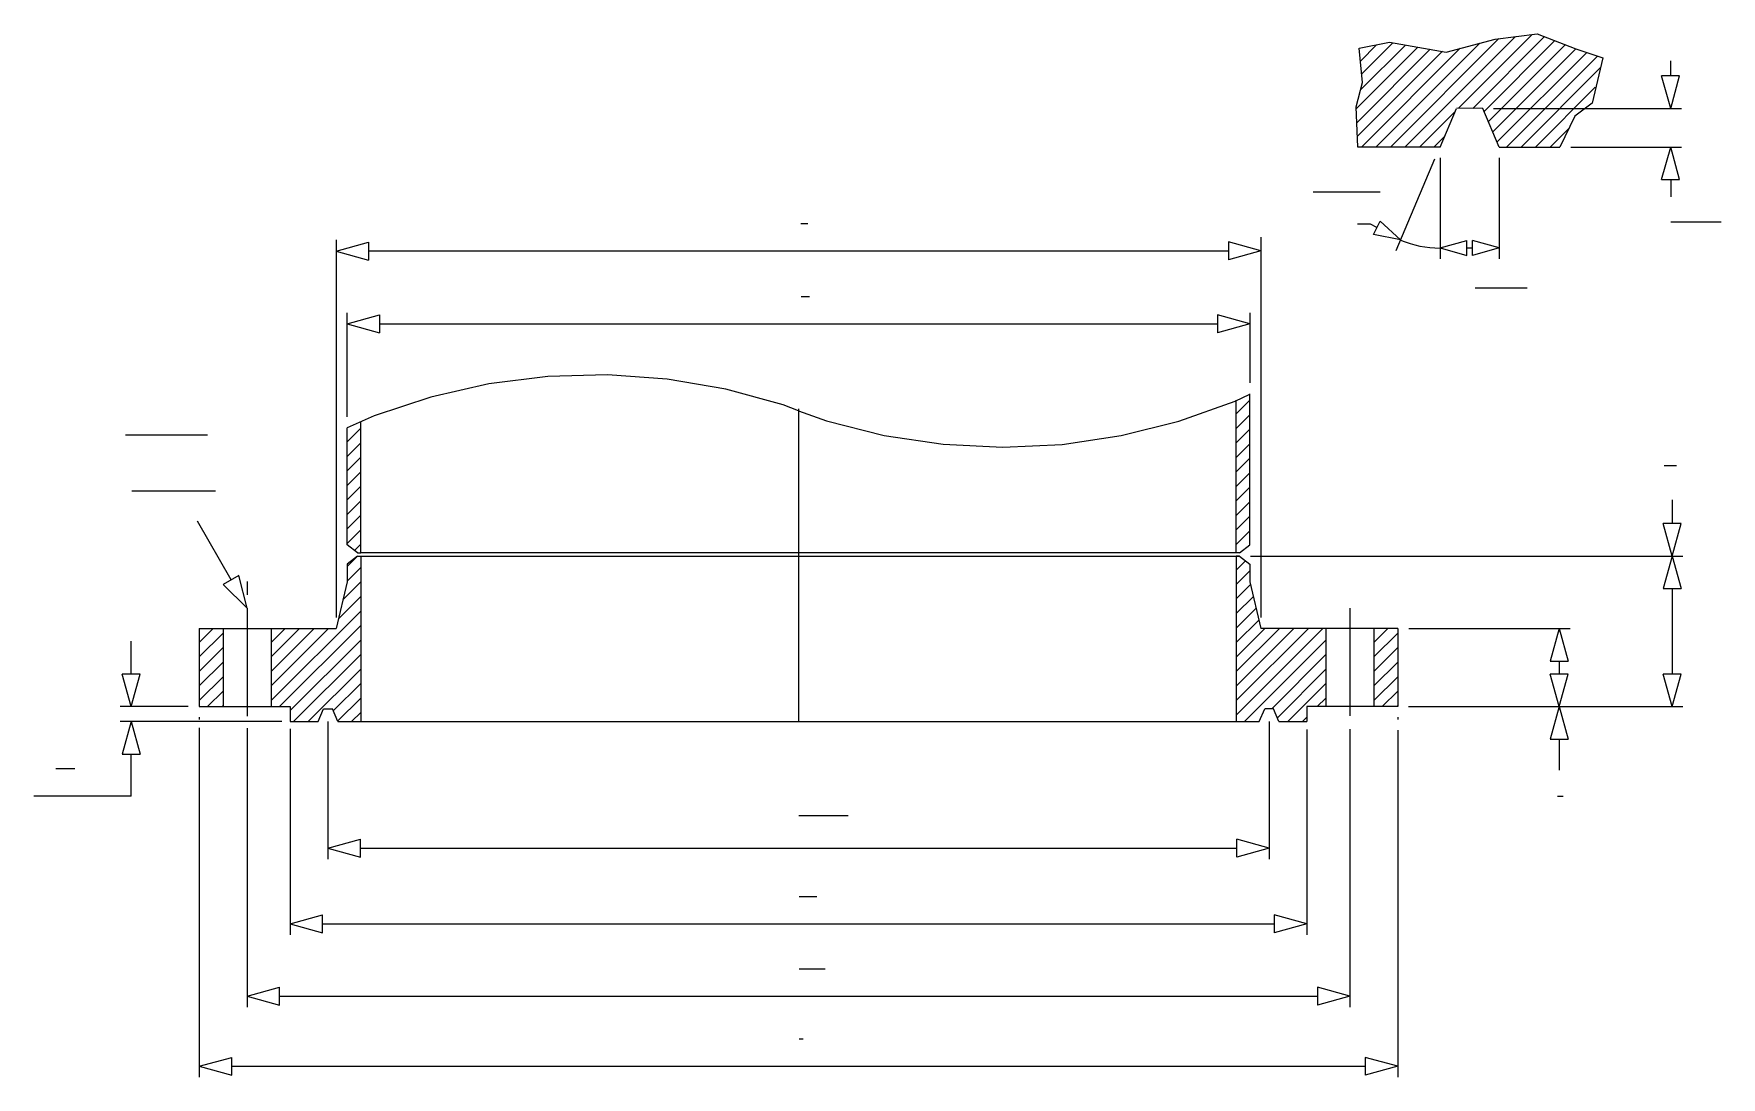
# Model space of a CAD drawing. Extents: x 335 to 1569, y 280 to 1044.
import ezdxf

# ---------------------------------------------------------------- set-up
doc = ezdxf.new("R2010")
doc.units = 0
doc.header["$MEASUREMENT"] = 0
doc.layers.get('0').update_dxf_attribs({"linetype": 'CONTINUOUS'})
doc.layers.add('-1', color=7, linetype='CONTINUOUS')
doc.layers.add('1', color=7, linetype='CONTINUOUS')

msp = doc.modelspace()

# ---------------------------------------------------------------- linework, layer by layer
at = {"layer": '-1', "color": 7, "linetype": 'Continuous'}
for p, q in [((1303.9, 1032.9), (1326, 1037.3)), ((1326, 1037.3), (1367.6, 1030.2)), ((1367.6, 1030.2), (1403.4, 1039.6)), ((1403.4, 1039.6), (1434, 1043.6)), ((1434, 1043.6), (1462.3, 1032.6)), ((1306.3, 1007.8), (1303.9, 1032.9)), ((1462.3, 1032.6), (1482, 1025.9)), ((1482, 1025.9), (1474.1, 992.9)), ((1301.6, 990.1), (1306.3, 1007.8)), ((1302.9, 960.7), (1301.6, 990.1)), ((1363, 960.7), (1375, 989)), ((1394.2, 989), (1375.2, 989.2)), ((1406.2, 960.7), (1394.2, 989)), ((1474.1, 992.9), (1461.5, 983.4)), ((1461.5, 983.4), (1450.7, 960.7)), ((1363, 960.7), (1302.9, 960.7)), ((1406.2, 960.7), (1450.7, 960.7)), ((571.7, 661.6), (564.1, 655.7)), ((564.1, 655.7), (564.1, 642.8)), ((571.7, 661.6), (574.1, 661.6)), ((571.7, 661.6), (574.1, 661.6)), ((574.1, 661.6), (574.1, 540.6)), ((564.1, 642.8), (556.1, 608.6)), ((456.1, 608.6), (556.1, 608.6)), ((473.6, 608.6), (473.6, 551.5)), ((508.6, 608.6), (508.6, 551.5)), ((1332.1, 608.6), (1232.1, 608.6)), ((1279.6, 608.6), (1279.6, 551.5)), ((1314.6, 608.6), (1314.6, 551.5)), ((456.1, 551.5), (522.6, 551.5)), ((543, 540.6), (547, 550)), ((547, 550), (553.4, 550)), ((557.4, 540.6), (553.4, 550)), ((1230.9, 540.6), (1234.9, 550)), ((1241.3, 550), (1234.9, 550)), ((1245.3, 540.6), (1241.3, 550)), ((1332.1, 551.5), (1265.6, 551.5)), ((522.6, 540.6), (543, 540.6)), ((557.4, 540.6), (1230.9, 540.6)), ((1245.3, 540.6), (1265.6, 540.6))]:
    msp.add_line(p, q, dxfattribs=at)
at = {"layer": '-1', "color": 3, "linetype": 'Continuous'}
for p, q in [((1531.6, 1012.7), (1531.6, 1023.8)), ((1531.6, 989), (1525, 1012.7)), ((1538.1, 1012.7), (1525, 1012.7)), ((1531.6, 989), (1538.1, 1012.7)), ((1402.2, 989), (1539.6, 989)), ((1330.9, 885), (1359.3, 952)), ((1363, 952.7), (1363, 879)), ((1406.2, 952.7), (1406.2, 879)), ((1458.7, 960.7), (1539.6, 960.7)), ((1525, 937), (1531.6, 960.7)), ((1538.1, 937), (1531.6, 960.7)), ((1525, 937), (1538.1, 937)), ((1531.6, 937), (1531.6, 924.3)), ((1312.1, 904.4), (1302.8, 904.4)), ((1316.9, 901.8), (1312.1, 904.4)), ((1314.3, 896.7), (1319.2, 906.4)), ((1334.1, 892.8), (1319.2, 906.4)), ((1334.1, 892.8), (1314.3, 896.7)), ((1363, 886.9), (1382.5, 892.3)), ((1382.5, 881.5), (1382.5, 892.3)), ((1386.8, 881.5), (1386.8, 892.3)), ((1406.2, 886.9), (1386.8, 892.3)), ((579.8, 884.9), (1208.4, 884.9)), ((1363, 886.9), (1382.5, 881.5)), ((1382.5, 886.9), (1386.8, 886.9)), ((1406.2, 886.9), (1386.8, 881.5)), ((564.1, 831.4), (587.8, 837.9)), ((564.1, 831.4), (587.8, 824.8)), ((587.8, 837.9), (587.8, 824.8)), ((587.8, 831.4), (1200.4, 831.4)), ((1200.4, 837.9), (1200.4, 824.8)), ((1224.1, 831.4), (1200.4, 837.9)), ((1224.1, 831.4), (1200.4, 824.8)), ((479.4, 644.1), (454.9, 687.2)), ((485.1, 647.3), (473.7, 640.8)), ((491.1, 623.4), (485.1, 647.3)), ((491.1, 623.4), (473.7, 640.8)), ((1340.1, 608.6), (1458.1, 608.6)), ((406.4, 575.2), (406.4, 599.4)), ((406.4, 551.5), (399.8, 575.2)), ((412.9, 575.2), (399.8, 575.2)), ((406.4, 551.5), (412.9, 575.2)), ((448.1, 551.5), (398.4, 551.5)), ((456.1, 543.9), (456.1, 542.2)), ((1332.1, 543.9), (1332.1, 542)), ((516.5, 540.6), (398.4, 540.6)), ((406.4, 540.6), (399.8, 516.8)), ((406.4, 540.6), (412.9, 516.8)), ((456.1, 536.1), (456.1, 280.5)), ((491.1, 535.7), (491.1, 331.8)), ((522.6, 535.3), (522.6, 384.6)), ((550.2, 540.6), (550.2, 440)), ((1238.1, 540.6), (1238.1, 440)), ((1265.6, 534.7), (1265.6, 384.6)), ((1297.1, 535.1), (1297.1, 331.8)), ((1332.1, 534.2), (1332.1, 280.5)), ((399.8, 516.8), (412.9, 516.8)), ((406.4, 486.1), (406.4, 516.8)), ((406.4, 486.1), (335.1, 486.1)), ((550.2, 448), (573.9, 454.6)), ((550.2, 448), (573.9, 441.5)), ((573.9, 441.5), (573.9, 454.6)), ((573.9, 448), (1214.4, 448)), ((1238.1, 448), (1214.4, 454.6)), ((1214.4, 441.5), (1214.4, 454.6)), ((1238.1, 448), (1214.4, 441.5)), ((522.6, 392.6), (546.3, 399.2)), ((546.3, 386), (546.3, 399.2)), ((1265.6, 392.6), (1241.9, 399.2)), ((1241.9, 399.2), (1241.9, 386)), ((522.6, 392.6), (546.3, 386)), ((546.3, 392.6), (1241.9, 392.6)), ((1265.6, 392.6), (1241.9, 386)), ((491.1, 339.8), (514.8, 346.4)), ((514.8, 333.3), (514.8, 346.4)), ((1273.4, 346.4), (1273.4, 333.3)), ((1297.1, 339.8), (1273.4, 346.4)), ((491.1, 339.8), (514.8, 333.3)), ((514.8, 339.8), (1273.4, 339.8)), ((1297.1, 339.8), (1273.4, 333.3)), ((456.1, 288.5), (479.8, 295)), ((456.1, 288.5), (479.8, 281.9)), ((479.8, 281.9), (479.8, 295)), ((479.8, 288.5), (1308.4, 288.5)), ((1308.4, 295), (1308.4, 281.9)), ((1332.1, 288.5), (1308.4, 295)), ((1332.1, 288.5), (1308.4, 281.9))]:
    msp.add_line(p, q, dxfattribs=at)
at = {"layer": '-1', "color": 2, "linetype": 'Continuous'}
for p, q in [((1270.2, 927.9), (1319.2, 927.9)), ((402.1, 750.3), (462.1, 750.3)), ((406.9, 709.4), (467.9, 709.4))]:
    msp.add_line(p, q, dxfattribs=at)
at = {"layer": '-1', "color": 5, "linetype": 'Continuous'}
for p, q in [((895.9, 904.9), (900.9, 904.9)), ((1531.6, 906), (1568.6, 906)), ((896.1, 851.4), (902.1, 851.4)), ((1388.6, 857.8), (1426.6, 857.8)), ((1526.8, 727.9), (1535.8, 727.9)), ((351.2, 506.2), (365.2, 506.2)), ((1448.9, 485.9), (1452.9, 485.9)), ((894.3, 472), (930.3, 472)), ((894.5, 412.6), (907.5, 412.6)), ((894.5, 359.8), (913.5, 359.8)), ((894.6, 308.5), (897.6, 308.5))]:
    msp.add_line(p, q, dxfattribs=at)
at = {"layer": '-1', "color": 3, "linetype": 'Continuous'}
msp.add_arc((1363, 960.7), 73.9, 246.9713, 270, dxfattribs=at)
at = {"color": 4, "linetype": 'Continuous'}
for p, q in [((1305.7, 1013.9), (1328.6, 1036.8)), ((1316.2, 960.7), (1392.1, 1036.7)), ((1326.8, 960.7), (1406, 1040)), ((1337.4, 960.7), (1418.2, 1041.5)), ((1376.4, 989.1), (1430.3, 1043.1)), ((1386.9, 989), (1439.4, 1041.5)), ((1395.2, 986.7), (1447, 1038.5)), ((1301.7, 988.6), (1346.8, 1033.7)), ((1302.1, 978.5), (1355.8, 1032.2)), ((1302.5, 968.3), (1364.9, 1030.7)), ((1304.8, 1023.6), (1316.6, 1035.4)), ((1304.9, 1002.5), (1337.7, 1035.3)), ((1305.6, 960.7), (1377.7, 1032.9)), ((1398.4, 979.3), (1454.6, 1035.6)), ((1401.5, 971.8), (1462.3, 1032.6)), ((1404.7, 964.4), (1470.2, 1029.9)), ((1411.6, 960.7), (1478.1, 1027.2)), ((1422.2, 960.7), (1480.3, 1018.8)), ((1432.8, 960.7), (1476.5, 1004.4)), ((1348, 960.7), (1374.2, 986.9)), ((1443.4, 960.7), (1457.3, 974.6)), ((1358.6, 960.7), (1366.3, 968.5)), ((564.1, 713.3), (574.1, 723.3)), ((1214.1, 712.5), (1224.1, 722.5)), ((564.1, 702.7), (574.1, 712.7)), ((1214.1, 701.9), (1224.1, 711.9)), ((564.1, 692.1), (574.1, 702.1)), ((564.1, 681.5), (574.1, 691.5)), ((1214.1, 691.3), (1224.1, 701.3)), ((564.1, 670.9), (574.1, 680.9)), ((1214.1, 680.7), (1224.1, 690.7)), ((1214.1, 670.1), (1224.1, 680.1)), ((569.5, 665.6), (574.1, 670.3)), ((564.1, 653.9), (571.8, 661.6)), ((1214.1, 651.4), (1220.9, 658.2)), ((561, 629.6), (574.1, 642.7)), ((564.1, 643.3), (574.1, 653.3)), ((1214.1, 640.8), (1224.1, 650.8)), ((557.8, 615.7), (574.1, 632.1)), ((1214.1, 630.2), (1224.6, 640.7)), ((1214.1, 619.6), (1226.6, 632.1)), ((508.6, 555.9), (574.1, 621.4)), ((1214.1, 608.9), (1228.6, 623.5)), ((456.1, 598.4), (466.3, 608.6)), ((456.1, 587.8), (473.6, 605.3)), ((508.6, 598.4), (518.8, 608.6)), ((508.6, 587.8), (529.4, 608.6)), ((508.6, 577.2), (540, 608.6)), ((508.6, 566.6), (550.6, 608.6)), ((514.7, 551.5), (574.1, 610.8)), ((1214.1, 598.3), (1230.7, 614.9)), ((1214.1, 587.7), (1235, 608.6)), ((1214.1, 577.1), (1245.6, 608.6)), ((1214.1, 566.5), (1256.2, 608.6)), ((1214.1, 555.9), (1266.8, 608.6)), ((1214.1, 545.3), (1277.4, 608.6)), ((1314.6, 598.4), (1324.8, 608.6)), ((1314.6, 587.8), (1332.1, 605.3)), ((456.1, 577.2), (473.6, 594.7)), ((522.6, 548.7), (574.1, 600.2)), ((1220, 540.6), (1279.6, 600.2)), ((1314.6, 577.2), (1332.1, 594.7)), ((456.1, 566.6), (473.6, 584.1)), ((525.1, 540.6), (574.1, 589.6)), ((1240, 550), (1279.6, 589.6)), ((1314.6, 566.6), (1332.1, 584.1)), ((456.1, 555.9), (473.6, 573.4)), ((535.7, 540.6), (574.1, 579)), ((554.1, 548.3), (574.1, 568.4)), ((1244.1, 543.4), (1279.6, 579)), ((1251.8, 540.6), (1279.6, 568.4)), ((1314.6, 555.9), (1332.1, 573.4)), ((462.2, 551.5), (473.6, 562.8)), ((557.2, 540.9), (574.1, 557.8)), ((1273.3, 551.5), (1279.6, 557.8)), ((1320.7, 551.5), (1332.1, 562.8)), ((472.9, 551.5), (473.6, 552.2)), ((567.5, 540.6), (574.1, 547.2)), ((1262.4, 540.6), (1265.6, 543.8)), ((1331.4, 551.5), (1332.1, 552.2)), ((1230.6, 540.6), (1231.1, 541.1))]:
    msp.add_line(p, q, dxfattribs=at)
at = {"layer": '1', "color": 3, "linetype": 'Continuous'}
for p, q in [((556.1, 892.9), (556.1, 616.6)), ((556.1, 884.5), (579.8, 891.1)), ((579.8, 891.1), (579.8, 878)), ((579.8, 891.1), (579.8, 878)), ((1208.4, 891.4), (1208.4, 878.3)), ((1232.1, 884.9), (1208.4, 891.4)), ((1232.1, 894.8), (1232.1, 616.6)), ((556.1, 884.5), (579.8, 878)), ((1232.1, 884.9), (1208.4, 878.3)), ((564.1, 763.3), (564.1, 839.4)), ((1224.1, 839.4), (1224.1, 788.2)), ((587.8, 837.9), (587.8, 824.8)), ((1532.6, 702.6), (1532.6, 685.3)), ((1532.6, 661.6), (1526.1, 685.3)), ((1539.2, 685.3), (1526.1, 685.3)), ((1532.6, 661.6), (1539.2, 685.3)), ((1224.5, 661.6), (1540.6, 661.6)), ((1532.6, 661.6), (1526.1, 637.8)), ((1532.6, 661.6), (1539.2, 637.8)), ((1526.1, 637.8), (1539.2, 637.8)), ((1532.6, 637.8), (1532.6, 575.2)), ((1450.1, 608.6), (1443.6, 584.8)), ((1450.1, 608.6), (1456.7, 584.8)), ((1443.6, 584.8), (1456.7, 584.8)), ((1450.1, 584.8), (1450.1, 575.2)), ((1450.1, 551.5), (1443.6, 575.2)), ((1456.7, 575.2), (1443.6, 575.2)), ((1450.1, 551.5), (1456.7, 575.2)), ((1532.6, 551.5), (1526.1, 575.2)), ((1539.2, 575.2), (1526.1, 575.2)), ((1532.6, 551.5), (1539.2, 575.2)), ((1339.9, 551.5), (1540.6, 551.5)), ((1450.1, 551.5), (1443.6, 527.8)), ((1450.1, 551.5), (1456.7, 527.8)), ((1443.6, 527.8), (1456.7, 527.8)), ((1450.1, 527.8), (1450.1, 505))]:
    msp.add_line(p, q, dxfattribs=at)
at = {"layer": '1', "color": 4, "linetype": 'Continuous'}
for p, q in [((711, 793), (667.8, 787.5)), ((754.5, 794.1), (711, 793)), ((798, 791), (754.5, 794.1)), ((840.9, 783.6), (798, 791)), ((625.3, 777.9), (584, 764.2)), ((667.8, 787.5), (625.3, 777.9)), ((882.9, 772.1), (840.9, 783.6)), ((1213.2, 774.9), (1224.1, 780)), ((1224.1, 669.7), (1224.1, 780.2)), ((894.1, 767.8), (882.9, 772.1)), ((894.1, 769.3), (894.1, 540.6)), ((894.1, 767.8), (914.6, 760.4)), ((1172.2, 760.2), (1213.2, 774.9)), ((1214.1, 663.9), (1214.1, 775.7)), ((1214.1, 765.5), (1224.1, 775.5)), ((1214.1, 754.9), (1224.1, 764.9)), ((584, 764.2), (564.1, 755.3)), ((564.1, 669.7), (564.1, 755.3)), ((564.1, 745.1), (574.1, 755.1)), ((574.1, 663.9), (574.1, 759.6)), ((914.6, 760.4), (956.8, 749.8)), ((1129.9, 749.7), (1172.2, 760.2)), ((1214.1, 744.3), (1224.1, 754.3)), ((564.1, 734.5), (574.1, 744.5)), ((956.8, 749.8), (999.9, 743.4)), ((999.9, 743.4), (1043.4, 741.2)), ((1043.4, 741.2), (1086.9, 743.3)), ((1086.9, 743.3), (1129.9, 749.7)), ((1214.1, 733.7), (1224.1, 743.7)), ((564.1, 723.9), (574.1, 733.9)), ((1214.1, 723.1), (1224.1, 733.1)), ((571.7, 663.9), (564.1, 669.7)), ((1216.5, 663.9), (1224.1, 669.7)), ((571.7, 663.9), (574.1, 663.9)), ((571.7, 663.9), (574.1, 663.9)), ((1216.5, 663.9), (574.1, 663.9)), ((491.1, 643.1), (491.1, 633.3)), ((491.1, 623.4), (491.1, 544.6)), ((1297.1, 623.4), (1297.1, 544.7))]:
    msp.add_line(p, q, dxfattribs=at)
at = {"layer": '1', "color": 7, "linetype": 'Continuous'}
for p, q in [((574.1, 661.6), (1216.5, 661.6)), ((1214.1, 661.6), (1214.1, 540.6)), ((1216.5, 661.6), (1214.1, 661.6)), ((1216.5, 661.6), (1224.1, 655.7)), ((1224.1, 655.7), (1224.1, 642.8)), ((1224.1, 642.8), (1232.1, 608.6)), ((456.1, 608.6), (456.1, 551.5)), ((1332.1, 608.6), (1332.1, 551.5)), ((522.6, 551.5), (522.6, 540.6)), ((1265.6, 551.5), (1265.6, 540.6))]:
    msp.add_line(p, q, dxfattribs=at)

doc.saveas('drawing.dxf')
